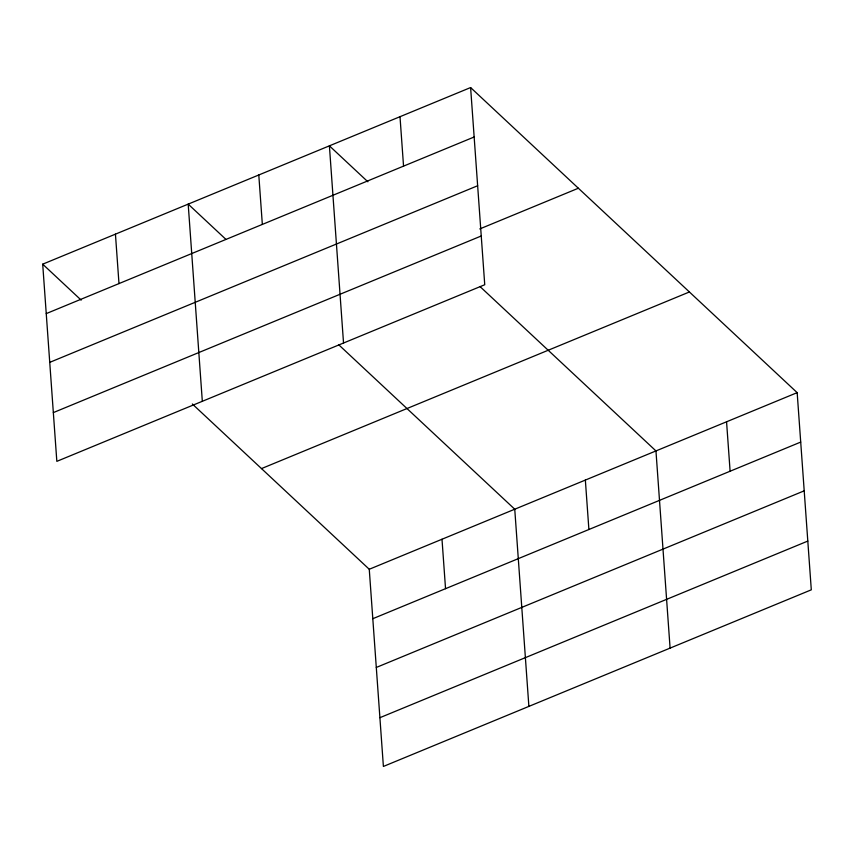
<?xml version="1.0" encoding="UTF-8"?>
<svg xmlns="http://www.w3.org/2000/svg" width="854" height="854" viewBox="0 0 854 854"><rect width="100%" height="100%" fill="white"/><g stroke="black" fill="none" stroke-linecap="round" stroke-linejoin="round"><path stroke-width="1.28" d="M470.607 87.556L484.741 284.734L56.834 461.352L42.7 264.174L470.607 87.556L797.166 392.648L811.3 589.826L383.393 766.444L369.259 569.266L192.342 403.985M46.244 313.61L474.151 136.992M49.735 362.363L477.642 185.745M479.767 228.936L578.371 188.232M53.343 412.599L481.25 235.982M261.495 468.59L689.402 291.972M369.259 569.266L797.166 392.648M372.803 618.702L800.71 442.084M376.294 667.454L804.201 490.836M379.902 717.691L807.809 541.073M367.882 181.795L329.398 145.842L343.532 343.02M480.012 286.56L655.957 450.933L670.091 648.111M225.712 239.184L188.19 204.127L202.323 401.305M338.803 344.845L514.748 509.219L528.882 706.397M42.7 264.174L81.183 300.128M726.562 421.791L730.106 471.227M585.353 480.076L588.897 529.512M441.998 539.237L445.542 588.684M400.003 116.699L403.547 166.135M258.794 174.985L262.338 224.421M115.439 234.145L118.984 283.592"/></g></svg>
